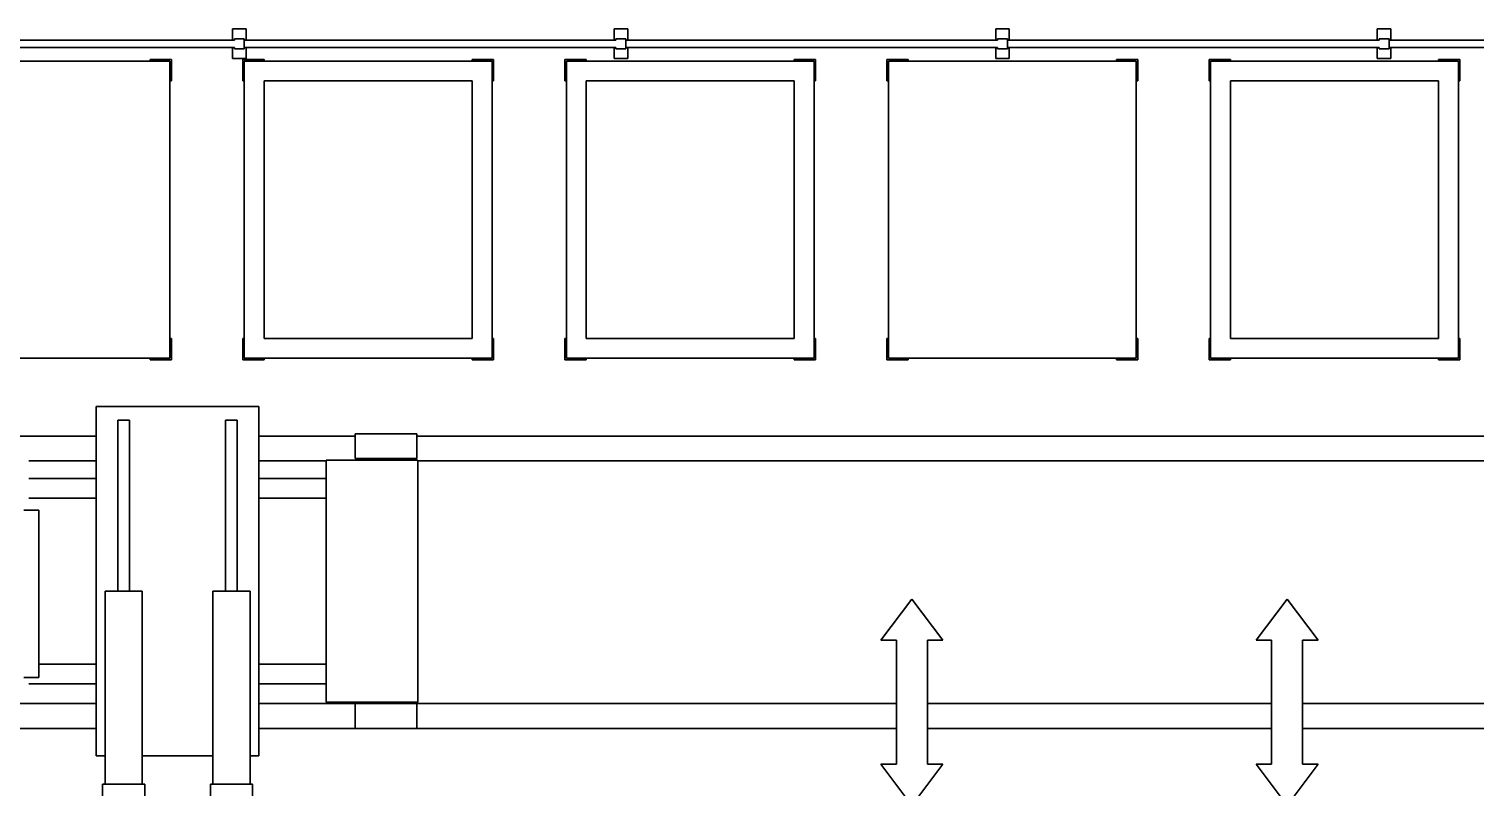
# Model space of a CAD drawing. Header units: millimetres. Extents: x 0 to 67800, y 0 to 42000.
# Drawn here: x 19108 to 24944, y 25481 to 28543 of the extents above; entities that cross this region are included whole.
import ezdxf

# ---------------------------------------------------------------- set-up
doc = ezdxf.new("R2010")
doc.units = ezdxf.units.MM
doc.header["$LTSCALE"] = 100
doc.layers.add('Visible (ISO)', color=7, linetype='Continuous', lineweight=35)

msp = doc.modelspace()

# ---------------------------------------------------------------- linework, layer by layer
at = {"layer": 'Visible (ISO)'}
for p, q in [((19929.5, 28497.9), (19929.5, 28542.9)), ((19929.5, 28542.9), (19984.5, 28542.9)), ((19984.5, 28542.9), (19984.5, 28497.9)), ((21469.5, 28497.9), (21469.5, 28542.9)), ((21469.5, 28542.9), (21524.5, 28542.9)), ((21524.5, 28542.9), (21524.5, 28497.9)), ((23009.5, 28497.9), (23009.5, 28542.9)), ((23009.5, 28542.9), (23064.5, 28542.9)), ((23064.5, 28542.9), (23064.5, 28497.9)), ((24549.5, 28497.9), (24549.5, 28542.9)), ((24549.5, 28542.9), (24604.5, 28542.9)), ((24604.5, 28542.9), (24604.5, 28497.9)), ((18437, 28497.9), (19937, 28497.9)), ((19937, 28502.9), (19977, 28502.9)), ((19937, 28497.9), (19937, 28502.9)), ((19977, 28502.9), (19977, 28462.9)), ((19977, 28497.9), (19977, 28467.9)), ((19977, 28497.9), (21477, 28497.9)), ((21477, 28502.9), (21517, 28502.9)), ((21477, 28497.9), (21477, 28502.9)), ((21517, 28502.9), (21517, 28462.9)), ((21517, 28497.9), (21517, 28467.9)), ((21517, 28497.9), (23017, 28497.9)), ((23017, 28502.9), (23057, 28502.9)), ((23017, 28497.9), (23017, 28502.9)), ((23057, 28502.9), (23057, 28462.9)), ((23057, 28497.9), (23057, 28467.9)), ((23057, 28497.9), (24557, 28497.9)), ((24557, 28502.9), (24597, 28502.9)), ((24557, 28497.9), (24557, 28502.9)), ((24597, 28502.9), (24597, 28462.9)), ((24597, 28497.9), (24597, 28467.9)), ((24597, 28497.9), (26097, 28497.9)), ((19937, 28467.9), (18437, 28467.9)), ((19929.5, 28422.9), (19929.5, 28467.9)), ((19937, 28462.9), (19937, 28467.9)), ((19977, 28462.9), (19937, 28462.9)), ((21477, 28467.9), (19977, 28467.9)), ((19984.5, 28467.9), (19984.5, 28422.9)), ((21469.5, 28422.9), (21469.5, 28467.9)), ((21477, 28462.9), (21477, 28467.9)), ((21517, 28462.9), (21477, 28462.9)), ((23017, 28467.9), (21517, 28467.9)), ((21524.5, 28467.9), (21524.5, 28422.9)), ((23009.5, 28422.9), (23009.5, 28467.9)), ((23017, 28462.9), (23017, 28467.9)), ((23057, 28462.9), (23017, 28462.9)), ((24557, 28467.9), (23057, 28467.9)), ((23064.5, 28467.9), (23064.5, 28422.9)), ((24549.5, 28422.9), (24549.5, 28467.9)), ((24557, 28462.9), (24557, 28467.9)), ((24597, 28462.9), (24557, 28462.9)), ((26097, 28467.9), (24597, 28467.9)), ((24604.5, 28467.9), (24604.5, 28422.9)), ((18676.8, 28412.9), (19676.8, 28412.9)), ((19596.8, 28412.9), (19596.8, 28418.9)), ((19596.8, 28418.9), (19682.8, 28418.9)), ((19676.8, 28412.9), (19676.8, 27212.9)), ((19682.8, 28418.9), (19682.8, 28332.9)), ((19984.5, 28422.9), (19929.5, 28422.9)), ((19970.8, 28332.9), (19970.8, 28418.9)), ((19970.8, 28418.9), (20056.8, 28418.9)), ((19976.8, 28412.9), (19976.8, 28332.9)), ((20056.8, 28412.9), (19976.8, 28412.9)), ((20056.8, 28418.9), (20056.8, 28412.9)), ((20056.8, 28412.9), (20896.8, 28412.9)), ((20896.8, 28412.9), (20896.8, 28418.9)), ((20896.8, 28418.9), (20982.8, 28418.9)), ((20976.8, 28412.9), (20896.8, 28412.9)), ((20976.8, 28332.9), (20976.8, 28412.9)), ((20982.8, 28418.9), (20982.8, 28332.9)), ((21270.8, 28332.9), (21270.8, 28418.9)), ((21270.8, 28418.9), (21356.8, 28418.9)), ((21276.8, 28412.9), (21276.8, 28332.9)), ((21356.8, 28412.9), (21276.8, 28412.9)), ((21356.8, 28418.9), (21356.8, 28412.9)), ((21356.8, 28412.9), (22196.8, 28412.9)), ((21524.5, 28422.9), (21469.5, 28422.9)), ((22196.8, 28412.9), (22196.8, 28418.9)), ((22196.8, 28418.9), (22282.8, 28418.9)), ((22276.8, 28412.9), (22196.8, 28412.9)), ((22276.8, 28332.9), (22276.8, 28412.9)), ((22282.8, 28418.9), (22282.8, 28332.9)), ((22570.8, 28332.9), (22570.8, 28418.9)), ((22570.8, 28418.9), (22656.8, 28418.9)), ((22576.8, 28412.9), (23576.8, 28412.9)), ((22576.8, 27212.9), (22576.8, 28412.9)), ((22656.8, 28418.9), (22656.8, 28412.9)), ((23064.5, 28422.9), (23009.5, 28422.9)), ((23496.8, 28412.9), (23496.8, 28418.9)), ((23496.8, 28418.9), (23582.8, 28418.9)), ((23576.8, 28412.9), (23576.8, 27212.9)), ((23582.8, 28418.9), (23582.8, 28332.9)), ((23870.8, 28332.9), (23870.8, 28418.9)), ((23870.8, 28418.9), (23956.8, 28418.9)), ((23876.8, 28412.9), (23876.8, 28332.9)), ((23956.8, 28412.9), (23876.8, 28412.9)), ((23956.8, 28418.9), (23956.8, 28412.9)), ((23956.8, 28412.9), (24796.8, 28412.9)), ((24604.5, 28422.9), (24549.5, 28422.9)), ((24796.8, 28412.9), (24796.8, 28418.9)), ((24796.8, 28418.9), (24882.8, 28418.9)), ((24876.8, 28412.9), (24796.8, 28412.9)), ((24876.8, 28332.9), (24876.8, 28412.9)), ((24882.8, 28418.9), (24882.8, 28332.9)), ((19682.8, 28332.9), (19676.8, 28332.9)), ((19976.8, 28332.9), (19970.8, 28332.9)), ((19976.8, 27292.9), (19976.8, 28332.9)), ((20056.8, 28332.9), (20056.8, 27292.9)), ((20056.8, 28332.9), (20896.8, 28332.9)), ((20896.8, 28332.9), (20896.8, 27292.9)), ((20982.8, 28332.9), (20976.8, 28332.9)), ((20976.8, 28332.9), (20976.8, 27292.9)), ((21276.8, 28332.9), (21270.8, 28332.9)), ((21276.8, 27292.9), (21276.8, 28332.9)), ((21356.8, 28332.9), (21356.8, 27292.9)), ((21356.8, 28332.9), (22196.8, 28332.9)), ((22196.8, 28332.9), (22196.8, 27292.9)), ((22282.8, 28332.9), (22276.8, 28332.9)), ((22276.8, 28332.9), (22276.8, 27292.9)), ((22576.8, 28332.9), (22570.8, 28332.9)), ((23582.8, 28332.9), (23576.8, 28332.9)), ((23876.8, 28332.9), (23870.8, 28332.9)), ((23876.8, 27292.9), (23876.8, 28332.9)), ((23956.8, 28332.9), (23956.8, 27292.9)), ((23956.8, 28332.9), (24796.8, 28332.9)), ((24796.8, 28332.9), (24796.8, 27292.9)), ((24882.8, 28332.9), (24876.8, 28332.9)), ((24876.8, 28332.9), (24876.8, 27292.9)), ((19676.8, 27292.9), (19682.8, 27292.9)), ((19682.8, 27292.9), (19682.8, 27206.9)), ((19970.8, 27206.9), (19970.8, 27292.9)), ((19970.8, 27292.9), (19976.8, 27292.9)), ((19976.8, 27292.9), (19976.8, 27212.9)), ((20896.8, 27292.9), (20056.8, 27292.9)), ((20976.8, 27212.9), (20976.8, 27292.9)), ((20976.8, 27292.9), (20982.8, 27292.9)), ((20982.8, 27292.9), (20982.8, 27206.9)), ((21270.8, 27206.9), (21270.8, 27292.9)), ((21270.8, 27292.9), (21276.8, 27292.9)), ((21276.8, 27292.9), (21276.8, 27212.9)), ((22196.8, 27292.9), (21356.8, 27292.9)), ((22276.8, 27212.9), (22276.8, 27292.9)), ((22276.8, 27292.9), (22282.8, 27292.9)), ((22282.8, 27292.9), (22282.8, 27206.9)), ((22570.8, 27206.9), (22570.8, 27292.9)), ((22570.8, 27292.9), (22576.8, 27292.9)), ((23576.8, 27292.9), (23582.8, 27292.9)), ((23582.8, 27292.9), (23582.8, 27206.9)), ((23870.8, 27206.9), (23870.8, 27292.9)), ((23870.8, 27292.9), (23876.8, 27292.9)), ((23876.8, 27292.9), (23876.8, 27212.9)), ((24796.8, 27292.9), (23956.8, 27292.9)), ((24876.8, 27212.9), (24876.8, 27292.9)), ((24876.8, 27292.9), (24882.8, 27292.9)), ((24882.8, 27292.9), (24882.8, 27206.9)), ((19676.8, 27212.9), (18676.8, 27212.9)), ((19596.8, 27206.9), (19596.8, 27212.9)), ((19682.8, 27206.9), (19596.8, 27206.9)), ((20056.8, 27206.9), (19970.8, 27206.9)), ((19976.8, 27212.9), (20056.8, 27212.9)), ((20056.8, 27212.9), (20056.8, 27206.9)), ((20896.8, 27212.9), (20056.8, 27212.9)), ((20896.8, 27206.9), (20896.8, 27212.9)), ((20896.8, 27212.9), (20976.8, 27212.9)), ((20982.8, 27206.9), (20896.8, 27206.9)), ((21356.8, 27206.9), (21270.8, 27206.9)), ((21276.8, 27212.9), (21356.8, 27212.9)), ((21356.8, 27212.9), (21356.8, 27206.9)), ((22196.8, 27212.9), (21356.8, 27212.9)), ((22196.8, 27206.9), (22196.8, 27212.9)), ((22196.8, 27212.9), (22276.8, 27212.9)), ((22282.8, 27206.9), (22196.8, 27206.9)), ((22656.8, 27206.9), (22570.8, 27206.9)), ((23576.8, 27212.9), (22576.8, 27212.9)), ((22656.8, 27212.9), (22656.8, 27206.9)), ((23496.8, 27206.9), (23496.8, 27212.9)), ((23582.8, 27206.9), (23496.8, 27206.9)), ((23956.8, 27206.9), (23870.8, 27206.9)), ((23876.8, 27212.9), (23956.8, 27212.9)), ((23956.8, 27212.9), (23956.8, 27206.9)), ((24796.8, 27212.9), (23956.8, 27212.9)), ((24796.8, 27206.9), (24796.8, 27212.9)), ((24796.8, 27212.9), (24876.8, 27212.9)), ((24882.8, 27206.9), (24796.8, 27206.9)), ((20036.4, 27017.9), (19379.4, 27017.9)), ((19379.4, 27017.9), (19379.4, 25607.9)), ((20036.4, 27017.9), (20036.4, 25607.9)), ((19466.4, 26962.9), (19466.4, 26272.9)), ((19513.9, 26962.9), (19466.4, 26962.9)), ((19513.9, 26962.9), (19513.9, 26272.9)), ((19901.4, 26962.9), (19901.4, 26272.9)), ((19948.9, 26962.9), (19901.4, 26962.9)), ((19948.9, 26962.9), (19948.9, 26272.9)), ((20673.9, 26907.5), (20423.9, 26907.5)), ((20423.9, 26907.5), (20423.9, 26807.5)), ((20673.9, 26907.5), (20673.9, 26807.5)), ((19064.4, 26898.3), (19379.4, 26898.3)), ((20036.4, 26898.3), (20423.9, 26898.3)), ((20673.9, 26898.3), (34637, 26898.3)), ((19379.4, 26798.3), (19107.9, 26798.3)), ((20307.9, 26798.3), (20036.4, 26798.3)), ((20307.9, 25823.9), (20307.9, 26801.9)), ((20307.9, 26801.9), (20677.9, 26801.9)), ((20673.9, 26807.5), (20423.9, 26807.5)), ((20524.9, 26807.5), (20524.9, 26801.9)), ((20572.9, 26807.5), (20572.9, 26801.9)), ((20677.9, 26801.9), (20677.9, 25823.9)), ((34637, 26798.3), (20677.9, 26798.3)), ((19107.9, 26727.9), (19379.4, 26727.9)), ((20036.4, 26727.9), (20307.9, 26727.9)), ((19107.9, 26647.9), (19379.4, 26647.9)), ((20036.4, 26647.9), (20307.9, 26647.9)), ((19087.9, 26598.9), (19147.9, 26598.9)), ((19147.9, 26598.9), (19147.9, 25923.9)), ((19565.4, 26272.9), (19415.4, 26272.9)), ((19415.4, 25492.9), (19415.4, 26272.9)), ((19565.4, 25492.9), (19565.4, 26272.9)), ((20000.4, 26272.9), (19850.4, 26272.9)), ((19850.4, 26272.9), (19850.4, 25492.9)), ((20000.4, 26272.9), (20000.4, 25492.9)), ((22546.4, 26074), (22671.4, 26240.7)), ((22671.4, 26240.7), (22796.4, 26074)), ((24060.8, 26074), (24185.8, 26240.7)), ((24185.8, 26240.7), (24310.8, 26074)), ((22608.9, 26074), (22546.4, 26074)), ((22608.9, 25574), (22608.9, 26074)), ((22733.9, 26074), (22733.9, 25574)), ((22796.4, 26074), (22733.9, 26074)), ((24123.3, 26074), (24060.8, 26074)), ((24123.3, 25574), (24123.3, 26074)), ((24248.3, 26074), (24248.3, 25574)), ((24310.8, 26074), (24248.3, 26074)), ((19147.9, 25977.9), (19379.4, 25977.9)), ((20036.4, 25977.9), (20307.9, 25977.9)), ((19147.9, 25923.9), (19087.9, 25923.9)), ((19107.9, 25897.9), (19379.4, 25897.9)), ((20036.4, 25897.9), (20307.9, 25897.9)), ((19000.7, 25818.3), (19379.4, 25818.3)), ((20036.4, 25818.3), (20423.9, 25818.3)), ((20677.9, 25823.9), (20307.9, 25823.9)), ((20673.9, 25818.3), (20423.9, 25818.3)), ((20423.9, 25818.3), (20423.9, 25718.3)), ((20524.9, 25823.9), (20524.9, 25818.3)), ((20572.9, 25823.9), (20572.9, 25818.3)), ((20673.9, 25818.3), (20673.9, 25718.3)), ((20673.9, 25818.3), (22608.9, 25818.3)), ((22733.9, 25818.3), (24123.3, 25818.3)), ((24248.3, 25818.3), (25623.3, 25818.3)), ((19379.4, 25718.3), (19000.7, 25718.3)), ((20423.9, 25718.3), (20036.4, 25718.3)), ((20673.9, 25718.3), (20423.9, 25718.3)), ((22608.9, 25718.3), (20673.9, 25718.3)), ((24123.3, 25718.3), (22733.9, 25718.3)), ((25623.3, 25718.3), (24248.3, 25718.3)), ((19379.4, 25607.9), (19415.4, 25607.9)), ((19565.4, 25607.9), (19850.4, 25607.9)), ((20000.4, 25607.9), (20036.4, 25607.9)), ((22546.4, 25574), (22608.9, 25574)), ((22671.4, 25407.4), (22546.4, 25574)), ((22796.4, 25574), (22671.4, 25407.4)), ((22733.9, 25574), (22796.4, 25574)), ((24060.8, 25574), (24123.3, 25574)), ((24185.8, 25407.4), (24060.8, 25574)), ((24310.8, 25574), (24185.8, 25407.4)), ((24248.3, 25574), (24310.8, 25574)), ((19575.4, 25492.9), (19405.4, 25492.9)), ((19405.4, 24332.9), (19405.4, 25492.9)), ((19575.4, 25492.9), (19575.4, 24332.9)), ((20010.4, 25492.9), (19840.4, 25492.9)), ((19840.4, 25287.9), (19840.4, 25492.9)), ((20010.4, 25492.9), (20010.4, 25287.9))]:
    msp.add_line(p, q, dxfattribs=at)

doc.saveas('drawing.dxf')
